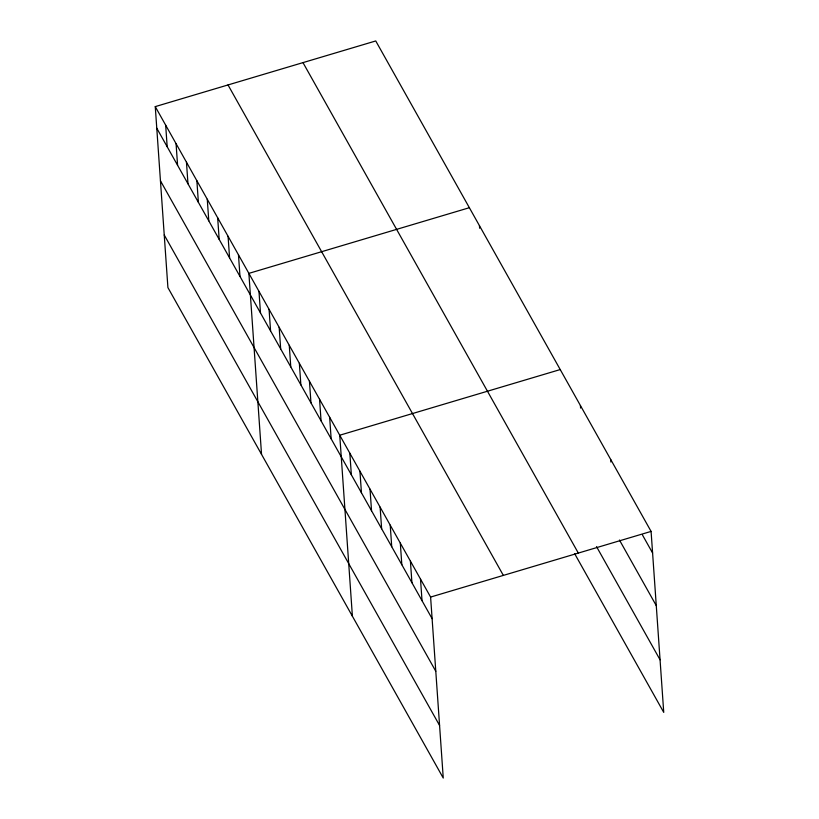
<?xml version="1.0" encoding="UTF-8"?>
<svg xmlns="http://www.w3.org/2000/svg" width="819" height="819" viewBox="0 0 819 819"><rect width="100%" height="100%" fill="white"/><g stroke="black" fill="none" stroke-linecap="round" stroke-linejoin="round"><path stroke-width="1.23" d="M155.262 106.613L430.599 597.071L443.253 778.05L167.915 287.592L155.262 106.613L375.747 40.95L651.085 531.408L663.738 712.387L574.662 553.705M469.359 207.709L248.874 273.372L261.537 454.34M560.216 369.564L339.742 435.227L352.395 616.195M430.599 597.071L651.085 531.408M642.495 535.032L652.589 553.009M619.451 540.018L656.265 605.61M596.519 546.601L660.063 659.797M302.989 62.623L578.327 553.081M228.02 84.941L503.357 575.409M156.777 128.214L432.115 618.673M160.452 180.804L435.79 671.273M164.24 234.992L439.578 725.46M610.698 459.479L610.872 462.018M580.415 405.528L580.589 408.067M479.453 225.686L479.627 228.235M420.505 579.094L422.02 600.696M410.411 561.107L411.916 582.708M400.317 543.13L401.822 564.721M390.223 525.143L391.728 546.744M380.118 507.156L381.634 528.757M370.024 489.178L371.539 510.78M359.93 471.191L361.445 492.792M349.836 453.204L351.351 474.805M329.647 417.24L331.152 438.841M319.553 399.252L321.058 420.853M309.449 381.275L310.964 402.876M299.355 363.288L300.87 384.889M289.261 345.301L290.776 366.902M279.166 327.324L280.671 348.925M269.072 309.336L270.577 330.937M258.978 291.359L260.483 312.96M238.472 254.842L239.987 276.443M228.071 236.312L229.586 257.913M217.67 217.782L219.185 239.383M207.268 199.252L208.784 220.854M196.867 180.733L198.382 202.334M186.466 162.203L187.981 183.804M176.065 143.673L177.58 165.274M165.663 125.143L167.178 146.744"/></g></svg>
